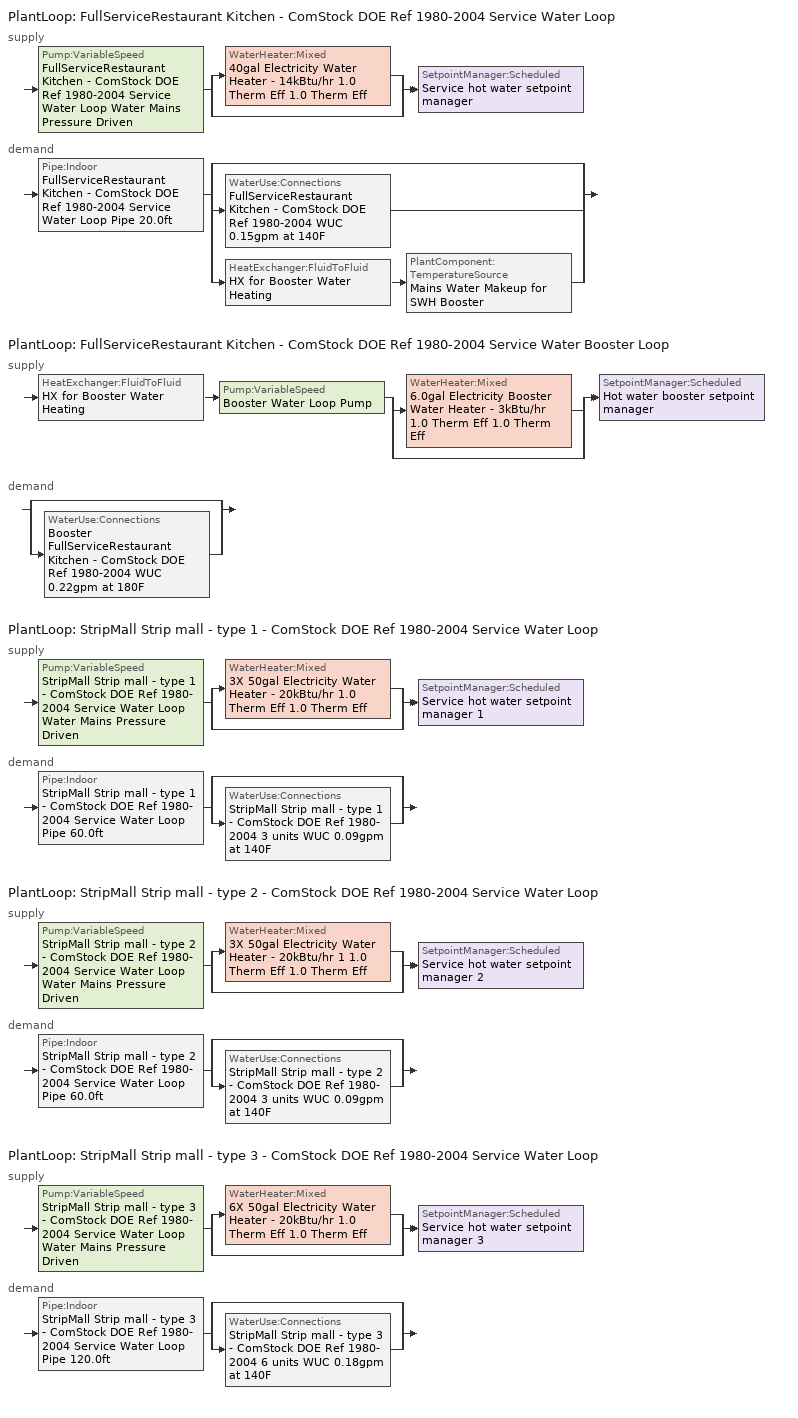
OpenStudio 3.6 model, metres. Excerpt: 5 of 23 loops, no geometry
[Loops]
PlantLoop 'FullServiceRestaurant Kitchen - ComStock DOE Ref 1980-2004 Service Water Loop'
 supply: Pump:VariableSpeed 'FullServiceRestaurant Kitchen - ComStock DOE Ref 1980-2004 Service Water Loop Water Mains Pressure Driven' > split
  | WaterHeater:Mixed '40gal Electricity Water Heater - 14kBtu/hr 1.0 Therm Eff 1.0 Therm Eff'
  | bypass
  join > SetpointManager:Scheduled 'Service hot water setpoint manager'
 demand: Pipe:Indoor 'FullServiceRestaurant Kitchen - ComStock DOE Ref 1980-2004 Service Water Loop Pipe 20.0ft' > split
  | bypass
  | WaterUse:Connections 'FullServiceRestaurant Kitchen - ComStock DOE Ref 1980-2004 WUC 0.15gpm at 140F'
  | HeatExchanger:FluidToFluid 'HX for Booster Water Heating' > PlantComponent:TemperatureSource 'Mains Water Makeup for SWH Booster'
PlantLoop 'FullServiceRestaurant Kitchen - ComStock DOE Ref 1980-2004 Service Water Booster Loop'
 supply: HeatExchanger:FluidToFluid 'HX for Booster Water Heating' > Pump:VariableSpeed 'Booster Water Loop Pump' > split
  | WaterHeater:Mixed '6.0gal Electricity Booster Water Heater - 3kBtu/hr 1.0 Therm Eff 1.0 Therm Eff'
  | bypass
  join > SetpointManager:Scheduled 'Hot water booster setpoint manager'
 demand: split
  | bypass
  | WaterUse:Connections 'Booster FullServiceRestaurant Kitchen - ComStock DOE Ref 1980-2004 WUC 0.22gpm at 180F'
PlantLoop 'StripMall Strip mall - type 1 - ComStock DOE Ref 1980-2004 Service Water Loop'
 supply: Pump:VariableSpeed 'StripMall Strip mall - type 1 - ComStock DOE Ref 1980-2004 Service Water Loop Water Mains Pressure Driven' > split
  | WaterHeater:Mixed '3X 50gal Electricity Water Heater - 20kBtu/hr 1.0 Therm Eff 1.0 Therm Eff'
  | bypass
  join > SetpointManager:Scheduled 'Service hot water setpoint manager 1'
 demand: Pipe:Indoor 'StripMall Strip mall - type 1 - ComStock DOE Ref 1980-2004 Service Water Loop Pipe 60.0ft' > split
  | bypass
  | WaterUse:Connections 'StripMall Strip mall - type 1 - ComStock DOE Ref 1980-2004 3 units WUC 0.09gpm at 140F'
PlantLoop 'StripMall Strip mall - type 2 - ComStock DOE Ref 1980-2004 Service Water Loop'
 supply: Pump:VariableSpeed 'StripMall Strip mall - type 2 - ComStock DOE Ref 1980-2004 Service Water Loop Water Mains Pressure Driven' > split
  | WaterHeater:Mixed '3X 50gal Electricity Water Heater - 20kBtu/hr 1 1.0 Therm Eff 1.0 Therm Eff'
  | bypass
  join > SetpointManager:Scheduled 'Service hot water setpoint manager 2'
 demand: Pipe:Indoor 'StripMall Strip mall - type 2 - ComStock DOE Ref 1980-2004 Service Water Loop Pipe 60.0ft' > split
  | bypass
  | WaterUse:Connections 'StripMall Strip mall - type 2 - ComStock DOE Ref 1980-2004 3 units WUC 0.09gpm at 140F'
PlantLoop 'StripMall Strip mall - type 3 - ComStock DOE Ref 1980-2004 Service Water Loop'
 supply: Pump:VariableSpeed 'StripMall Strip mall - type 3 - ComStock DOE Ref 1980-2004 Service Water Loop Water Mains Pressure Driven' > split
  | WaterHeater:Mixed '6X 50gal Electricity Water Heater - 20kBtu/hr 1.0 Therm Eff 1.0 Therm Eff'
  | bypass
  join > SetpointManager:Scheduled 'Service hot water setpoint manager 3'
 demand: Pipe:Indoor 'StripMall Strip mall - type 3 - ComStock DOE Ref 1980-2004 Service Water Loop Pipe 120.0ft' > split
  | bypass
  | WaterUse:Connections 'StripMall Strip mall - type 3 - ComStock DOE Ref 1980-2004 6 units WUC 0.18gpm at 140F'
[SizingPeriod:DesignDay] Barometric Pressure {Pa}=99181; Rain Indicator=No; Snow Indicator=No; Day of Month=21; Daylight Saving Time Indicator=No; Humidity Condition Type=Wetbulb; Dry-Bulb Temperature Range Modifier Type=DefaultMultipliers
Name | Maximum Dry-Bulb Temperature {C} | Daily Dry-Bulb Temperature Range {deltaC} | Wind Speed {m/s} | Wind Direction {deg} | Sky Clearness | Month | Day Type | Wetbulb or DewPoint at Maximum Dry-Bulb {C} | Solar Model Indicator | ASHRAE Clear Sky Optical Depth for Beam Irradiance | ASHRAE Clear Sky Optical Depth for Diffuse Irradiance
Pryor Fld Rgnl Ann Htg 99% Condns DB 1 | -5.2 | 0 | 2.9 | 350 | 0 | 1 | WinterDesignDay | -5.2 | ASHRAEClearSky
Pryor Fld Rgnl Ann Htg 99.6% Condns DB 1 | -7.3 | 0 | 2.9 | 350 | 0 | 1 | WinterDesignDay | -7.3 | ASHRAEClearSky
Pryor Fld Rgnl Ann Htg Wind 99% Condns WS=>MCDB 1 | 12.2 | 0 | 9.4 | 350 | 0 | 1 | WinterDesignDay | 12.2 | ASHRAEClearSky
Pryor Fld Rgnl April .4% Condns DB=>MCWB 1 | 30.2 | 12.1 | 3 | 280 |  | 4 | SummerDesignDay | 19.7 | ASHRAETau | 0.385 | 2.312
Pryor Fld Rgnl April .4% Condns WB=>MCDB 1 | 28 | 12.1 | 3 | 280 |  | 4 | SummerDesignDay | 21.7 | ASHRAETau | 0.385 | 2.312
Pryor Fld Rgnl August .4% Condns DB=>MCWB 1 | 37.7 | 11.6 | 3 | 280 |  | 8 | SummerDesignDay | 23.2 | ASHRAETau | 0.429 | 2.249
Pryor Fld Rgnl August .4% Condns WB=>MCDB 1 | 32.3 | 11.6 | 3 | 280 |  | 8 | SummerDesignDay | 26.3 | ASHRAETau | 0.429 | 2.249
Pryor Fld Rgnl December .4% Condns DB=>MCWB 1 | 21.3 | 10.7 | 3 | 280 |  | 12 | SummerDesignDay | 17 | ASHRAETau | 0.337 | 2.605
Pryor Fld Rgnl December .4% Condns WB=>MCDB 1 | 19.7 | 10.7 | 3 | 280 |  | 12 | SummerDesignDay | 18 | ASHRAETau | 0.337 | 2.605
Pryor Fld Rgnl February .4% Condns DB=>MCWB 1 | 22.6 | 11 | 3 | 280 |  | 2 | SummerDesignDay | 16 | ASHRAETau | 0.346 | 2.514
Pryor Fld Rgnl February .4% Condns WB=>MCDB 1 | 20.6 | 11 | 3 | 280 |  | 2 | SummerDesignDay | 18.2 | ASHRAETau | 0.346 | 2.514
Pryor Fld Rgnl January .4% Condns DB=>MCWB 1 | 22 | 10.2 | 3 | 280 |  | 1 | SummerDesignDay | 17.3 | ASHRAETau | 0.334 | 2.599
Pryor Fld Rgnl January .4% Condns WB=>MCDB 1 | 20.8 | 10.2 | 3 | 280 |  | 1 | SummerDesignDay | 18.2 | ASHRAETau | 0.334 | 2.599
Pryor Fld Rgnl July .4% Condns DB=>MCWB 1 | 36.3 | 11.1 | 3 | 280 |  | 7 | SummerDesignDay | 23.8 | ASHRAETau | 0.442 | 2.182
Pryor Fld Rgnl July .4% Condns WB=>MCDB 1 | 32.2 | 11.1 | 3 | 280 |  | 7 | SummerDesignDay | 26.9 | ASHRAETau | 0.442 | 2.182
Pryor Fld Rgnl June .4% Condns DB=>MCWB 1 | 34.9 | 11.5 | 3 | 280 |  | 6 | SummerDesignDay | 23.6 | ASHRAETau | 0.413 | 2.23
Pryor Fld Rgnl June .4% Condns WB=>MCDB 1 | 31.3 | 11.5 | 3 | 280 |  | 6 | SummerDesignDay | 25.6 | ASHRAETau | 0.413 | 2.23
Pryor Fld Rgnl March .4% Condns DB=>MCWB 1 | 27.5 | 12 | 3 | 280 |  | 3 | SummerDesignDay | 17.4 | ASHRAETau | 0.373 | 2.412
Pryor Fld Rgnl March .4% Condns WB=>MCDB 1 | 24.1 | 12 | 3 | 280 |  | 3 | SummerDesignDay | 19.6 | ASHRAETau | 0.373 | 2.412
Pryor Fld Rgnl May .4% Condns DB=>MCWB 1 | 32.6 | 11.2 | 3 | 280 |  | 5 | SummerDesignDay | 22.4 | ASHRAETau | 0.399 | 2.249
Pryor Fld Rgnl May .4% Condns WB=>MCDB 1 | 28.9 | 11.2 | 3 | 280 |  | 5 | SummerDesignDay | 23.9 | ASHRAETau | 0.399 | 2.249
Pryor Fld Rgnl November .4% Condns DB=>MCWB 1 | 27.2 | 12.4 | 3 | 280 |  | 11 | SummerDesignDay | 18.9 | ASHRAETau | 0.355 | 2.511
Pryor Fld Rgnl November .4% Condns WB=>MCDB 1 | 23.3 | 12.4 | 3 | 280 |  | 11 | SummerDesignDay | 20.5 | ASHRAETau | 0.355 | 2.511
Pryor Fld Rgnl October .4% Condns DB=>MCWB 1 | 31 | 13.3 | 3 | 280 |  | 10 | SummerDesignDay | 20.5 | ASHRAETau | 0.377 | 2.437
Pryor Fld Rgnl October .4% Condns WB=>MCDB 1 | 27.3 | 13.3 | 3 | 280 |  | 10 | SummerDesignDay | 23.3 | ASHRAETau | 0.377 | 2.437
Pryor Fld Rgnl September .4% Condns DB=>MCWB 1 | 34 | 12.1 | 3 | 280 |  | 9 | SummerDesignDay | 21.8 | ASHRAETau | 0.389 | 2.413
Pryor Fld Rgnl September .4% Condns WB=>MCDB 1 | 29.6 | 12.1 | 3 | 280 |  | 9 | SummerDesignDay | 24.8 | ASHRAETau | 0.389 | 2.413
[Construction]
Uninsulated copper pipe 0.75in type L: Copper pipe 0.75in type L
Uninsulated copper pipe 0.75in type L 1: Copper pipe 0.75in type L 1
Uninsulated copper pipe 0.75in type L 2: Copper pipe 0.75in type L 2
Uninsulated copper pipe 0.75in type L 3: Copper pipe 0.75in type L 3
[Material] Roughness=Smooth; Thickness {m}=0.001143; Conductivity {W/m-K}=386; Density {kg/m3}=8906.27; Specific Heat {J/kg-K}=385.1856; Thermal Absorptance=0.9; Solar Absorptance=0.7; Visible Absorptance=0.7
Copper pipe 0.75in type L; Copper pipe 0.75in type L 1; Copper pipe 0.75in type L 2; Copper pipe 0.75in type L 3
[WaterUse:Connections] Drain Water Heat Exchanger Type=None; Drain Water Heat Exchanger Destination=Plant
Name | Water Use Equipment Name 1
Booster FullServiceRestaurant Kitchen - ComStock DOE Ref 1980-2004 WUC 0.22gpm at 180F | Booster FullServiceRestaurant Kitchen - ComStock DOE Ref 1980-2004 Service Water Use 0.22gpm at 180F
FullServiceRestaurant Kitchen - ComStock DOE Ref 1980-2004 WUC 0.15gpm at 140F | FullServiceRestaurant Kitchen - ComStock DOE Ref 1980-2004 Service Water Use 0.15gpm at 140F
StripMall Strip mall - type 1 - ComStock DOE Ref 1980-2004 3 units WUC 0.09gpm at 140F | StripMall Strip mall - type 1 - ComStock DOE Ref 1980-2004 3 units Service Water Use 0.09gpm at 140F
StripMall Strip mall - type 2 - ComStock DOE Ref 1980-2004 3 units WUC 0.09gpm at 140F | StripMall Strip mall - type 2 - ComStock DOE Ref 1980-2004 3 units Service Water Use 0.09gpm at 140F
StripMall Strip mall - type 3 - ComStock DOE Ref 1980-2004 6 units WUC 0.18gpm at 140F | StripMall Strip mall - type 3 - ComStock DOE Ref 1980-2004 6 units Service Water Use 0.18gpm at 140F
[WaterUse:Equipment:Definition] Sensible Fraction Schedule=Fraction Sensible - 0.2; Latent Fraction Schedule=Fraction Latent - 0.05
Name | Peak Flow Rate {m3/s} | Target Temperature Schedule
Booster FullServiceRestaurant Kitchen - ComStock DOE Ref 1980-2004 Service Water Use Def 0.22gpm | 1.37252e-05 | Mixed Water At Faucet Temp - 180F
FullServiceRestaurant Kitchen - ComStock DOE Ref 1980-2004 Service Water Use Def 0.15gpm | 9.15015e-06 | Mixed Water At Faucet Temp - 140F
StripMall Strip mall - type 1 - ComStock DOE Ref 1980-2004 3 units Service Water Use Def 0.09gpm; StripMall Strip mall - type 2 - ComStock DOE Ref 1980-2004 3 units Service Water Use Def 0.09gpm | 5.67812e-06 | Mixed Water At Faucet Temp - 140F
StripMall Strip mall - type 3 - ComStock DOE Ref 1980-2004 6 units Service Water Use Def 0.18gpm | 1.13562e-05 | Mixed Water At Faucet Temp - 140F
[WaterUse:Equipment]
Name | Water Use Equipment Definition | Flow Rate Fraction Schedule
Booster FullServiceRestaurant Kitchen - ComStock DOE Ref 1980-2004 Service Water Use 0.22gpm at 180F | Booster FullServiceRestaurant Kitchen - ComStock DOE Ref 1980-2004 Service Water Use Def 0.22gpm | RestaurantSitDown BLDG_SWH_SCH
FullServiceRestaurant Kitchen - ComStock DOE Ref 1980-2004 Service Water Use 0.15gpm at 140F | FullServiceRestaurant Kitchen - ComStock DOE Ref 1980-2004 Service Water Use Def 0.15gpm | RestaurantSitDown BLDG_SWH_SCH
StripMall Strip mall - type 1 - ComStock DOE Ref 1980-2004 3 units Service Water Use 0.09gpm at 140F | StripMall Strip mall - type 1 - ComStock DOE Ref 1980-2004 3 units Service Water Use Def 0.09gpm | RetailStripmall Type1_SWH_SCH
StripMall Strip mall - type 2 - ComStock DOE Ref 1980-2004 3 units Service Water Use 0.09gpm at 140F | StripMall Strip mall - type 2 - ComStock DOE Ref 1980-2004 3 units Service Water Use Def 0.09gpm | RetailStripmall Type2_SWH_SCH
StripMall Strip mall - type 3 - ComStock DOE Ref 1980-2004 6 units Service Water Use 0.18gpm at 140F | StripMall Strip mall - type 3 - ComStock DOE Ref 1980-2004 6 units Service Water Use Def 0.18gpm | RetailStripmall Type3_SWH_SCH
[PlantLoop] Glycol Concentration=0; Plant Loop Volume {m3}=Autocalculate; Load Distribution Scheme=Optimal
Name | Maximum Loop Temperature {C} | Minimum Loop Temperature {C}
FullServiceRestaurant Kitchen - ComStock DOE Ref 1980-2004 Service Water Loop; StripMall Strip mall - type 1 - ComStock DOE Ref 1980-2004 Service Water Loop; StripMall Strip mall - type 2 - ComStock DOE Ref 1980-2004 Service Water Loop; StripMall Strip mall - type 3 - ComStock DOE Ref 1980-2004 Service Water Loop | 60 | 10
FullServiceRestaurant Kitchen - ComStock DOE Ref 1980-2004 Service Water Booster Loop
[Sizing:Plant] Loop Type=Heating; Loop Design Temperature Difference {deltaC}=5; Sizing Option=NonCoincident; Zone Timesteps in Averaging Window=1; Coincident Sizing Factor Mode=None
Name | Design Loop Exit Temperature {C}
FullServiceRestaurant Kitchen - ComStock DOE Ref 1980-2004 Service Water Loop; StripMall Strip mall - type 1 - ComStock DOE Ref 1980-2004 Service Water Loop; StripMall Strip mall - type 2 - ComStock DOE Ref 1980-2004 Service Water Loop; StripMall Strip mall - type 3 - ComStock DOE Ref 1980-2004 Service Water Loop | 60
FullServiceRestaurant Kitchen - ComStock DOE Ref 1980-2004 Service Water Booster Loop | 82.2222
[SetpointManager:Scheduled] Control Variable=Temperature
Name | Schedule | Setpoint Node or NodeList
Service hot water setpoint manager | Service Water Loop Temp - 140F | FullServiceRestaurant Kitchen - ComStock DOE Ref 1980-2004 Service Water Loop Supply Outlet Node
Hot water booster setpoint manager | Service Water Booster Temp - 180.00000000000006F | FullServiceRestaurant Kitchen - ComStock DOE Ref 1980-2004 Service Water Booster Loop Supply Outlet Node
Service hot water setpoint manager 1 | Service Water Loop Temp - 140F | StripMall Strip mall - type 1 - ComStock DOE Ref 1980-2004 Service Water Loop Supply Outlet Node
Service hot water setpoint manager 2 | Service Water Loop Temp - 140F | StripMall Strip mall - type 2 - ComStock DOE Ref 1980-2004 Service Water Loop Supply Outlet Node
Service hot water setpoint manager 3 | Service Water Loop Temp - 140F | StripMall Strip mall - type 3 - ComStock DOE Ref 1980-2004 Service Water Loop Supply Outlet Node
[Pump:VariableSpeed] Coefficient 1 of the Part Load Performance Curve=0; Coefficient 2 of the Part Load Performance Curve=3.2485; Coefficient 3 of the Part Load Performance Curve=-4.7443; Coefficient 4 of the Part Load Performance Curve=2.5294; Pump Control Type=Intermittent; Skin Loss Radiative Fraction=0.5; Design Power Sizing Method=PowerPerFlowPerPressure; Design Electric Power per Unit Flow Rate {W/(m3/s)}=348701.1; Design Shaft Power per Unit Flow Rate per Unit Head {W-s/m3-Pa}=1.28205; Design Minimum Flow Rate Fraction=0
Name | Rated Pump Head {Pa} | Motor Efficiency | Rated Power Consumption {W} | Minimum Flow Rate {m3/s}
FullServiceRestaurant Kitchen - ComStock DOE Ref 1980-2004 Service Water Loop Water Mains Pressure Driven; StripMall Strip mall - type 1 - ComStock DOE Ref 1980-2004 Service Water Loop Water Mains Pressure Driven; StripMall Strip mall - type 2 - ComStock DOE Ref 1980-2004 Service Water Loop Water Mains Pressure Driven; StripMall Strip mall - type 3 - ComStock DOE Ref 1980-2004 Service Water Loop Water Mains Pressure Driven | 0.001 | 0.825
Booster Water Loop Pump | 0 | 1 | 0 | 0
[WaterHeater:Mixed] Deadband Temperature Difference {deltaC}=2; Heater Control Type=Cycle; Heater Fuel Type=Electricity; Heater Thermal Efficiency=1; Off Cycle Parasitic Fuel Consumption Rate {W}=0; Off Cycle Parasitic Fuel Type=Electricity; Off Cycle Parasitic Heat Fraction to Tank=0; On Cycle Parasitic Fuel Consumption Rate {W}=0; On Cycle Parasitic Fuel Type=Electricity; On Cycle Parasitic Heat Fraction to Tank=0; Ambient Temperature Indicator=Schedule; Use Side Effectiveness=1; Source Side Effectiveness=1; Use Side Design Flow Rate {m3/s}=autosize; Source Side Design Flow Rate {m3/s}=autosize; Indirect Water Heating Recovery Time {hr}=1.5; Source Side Flow Control Mode=IndirectHeatPrimarySetpoint
Name | Tank Volume {m3} | Setpoint Temperature Schedule | Maximum Temperature Limit {C} | Heater Maximum Capacity {W} | Ambient Temperature Schedule | Off Cycle Loss Coefficient to Ambient Temperature {W/K} | On Cycle Loss Coefficient to Ambient Temperature {W/K}
40gal Electricity Water Heater - 14kBtu/hr 1.0 Therm Eff 1.0 Therm Eff | 0.151416 | Service Water Loop Temp - 140F | 60 | 4016.72 | Water Heater Ambient Temp Schedule - 70.0f | 1.20802 | 1.20802
6.0gal Electricity Booster Water Heater - 3kBtu/hr 1.0 Therm Eff 1.0 Therm Eff | 0.0227125 | Service Water Booster Temp - 180.00000000000006F | 82.2222 | 771.21 | Water Heater Ambient Temp Schedule - 70.0 | 1.05486 | 1.05486
3X 50gal Electricity Water Heater - 20kBtu/hr 1.0 Therm Eff 1.0 Therm Eff; 3X 50gal Electricity Water Heater - 20kBtu/hr 1 1.0 Therm Eff 1.0 Therm Eff | 0.567812 | Service Water Loop Temp - 140F | 60 | 17584.3 | Water Heater Ambient Temp Schedule - 70.0f | 1.42106 | 1.42106
6X 50gal Electricity Water Heater - 20kBtu/hr 1.0 Therm Eff 1.0 Therm Eff | 1.13562 | Service Water Loop Temp - 140F | 60 | 35168.5 | Water Heater Ambient Temp Schedule - 70.0f | 1.42106 | 1.42106
[WaterHeater:Sizing] Design Mode=PeakDraw; Time Storage Can Meet Peak Draw {hr}=0.538503; Time for Tank Recovery {hr}=0; Nominal Tank Volume for Autosizing Plant Connections {m3}=1
40gal Electricity Water Heater - 14kBtu/hr 1.0 Therm Eff 1.0 Therm Eff; 6.0gal Electricity Booster Water Heater - 3kBtu/hr 1.0 Therm Eff 1.0 Therm Eff; 3X 50gal Electricity Water Heater - 20kBtu/hr 1.0 Therm Eff 1.0 Therm Eff; 3X 50gal Electricity Water Heater - 20kBtu/hr 1 1.0 Therm Eff 1.0 Therm Eff; 6X 50gal Electricity Water Heater - 20kBtu/hr 1.0 Therm Eff 1.0 Therm Eff
[Pipe:Indoor] Environment Type=Schedule; Ambient Temperature Schedule=Temporary Pipe Indoor Ambient Temp 87.6F; Pipe Inside Diameter {m}=0.019939
Name | Construction | Ambient Air Velocity Schedule | Pipe Length {m}
FullServiceRestaurant Kitchen - ComStock DOE Ref 1980-2004 Service Water Loop Pipe 20.0ft | Uninsulated copper pipe 0.75in type L | FullServiceRestaurant Kitchen - ComStock DOE Ref 1980-2004 Service Water Loop Piping Air Velocity - 0.67mph | 6.096
StripMall Strip mall - type 1 - ComStock DOE Ref 1980-2004 Service Water Loop Pipe 60.0ft | Uninsulated copper pipe 0.75in type L 1 | StripMall Strip mall - type 1 - ComStock DOE Ref 1980-2004 Service Water Loop Piping Air Velocity - 0.67mph | 18.288
StripMall Strip mall - type 2 - ComStock DOE Ref 1980-2004 Service Water Loop Pipe 60.0ft | Uninsulated copper pipe 0.75in type L 2 | StripMall Strip mall - type 2 - ComStock DOE Ref 1980-2004 Service Water Loop Piping Air Velocity - 0.67mph | 18.288
StripMall Strip mall - type 3 - ComStock DOE Ref 1980-2004 Service Water Loop Pipe 120.0ft | Uninsulated copper pipe 0.75in type L 3 | StripMall Strip mall - type 3 - ComStock DOE Ref 1980-2004 Service Water Loop Piping Air Velocity - 0.67mph | 36.576
[HeatExchanger:FluidToFluid]
HX for Booster Water Heating: Loop Demand Side Design Flow Rate {m3/s}=autosize; Loop Supply Side Design Flow Rate {m3/s}=autosize; Heat Exchange Model Type=Ideal; Heat Exchanger U-Factor Times Area Value {W/K}=autosize; Control Type=UncontrolledOn; Minimum Temperature Difference to Activate Heat Exchanger {deltaC}=0.01; Heat Transfer Metering End Use Type=LoopToLoop; Component Override Cooling Control Temperature Mode=Loop; Sizing Factor=1; Operation Minimum Temperature Limit {C}=0; Operation Maximum Temperature Limit {C}=100
[PlantComponent:TemperatureSource]
Mains Water Makeup for SWH Booster: Design Volume Flow Rate {m3/s}=autosize; Temperature Specification Type=Scheduled; Source Temperature {C}=8; Source Temperature Schedule=Mains Water Temperature
[EnergyManagementSystem:Sensor]
Mains_Water_Temp_Sen: Output Variable or Output Meter Index Key=Environment; Output Variable or Output Meter=Site Mains Water Temperature
[EnergyManagementSystem:Actuator]
Mains_Water_Temp_Act: Actuated Component=Mains Water Temperature; Actuated Component Type=Schedule:Constant; Actuated Component Control Type=Schedule Value
[EnergyManagementSystem:Program]
Mains_Water_Prg: SET Mains_Water_Temp_Act = Mains_Water_Temp_Sen
[EnergyManagementSystem:ProgramCallingManager]
Mains_Water_Prg_Mgr: BeginTimestepBeforePredictor; Mains_Water_Prg
[AvailabilityManager:NightCycle] Applicability Schedule=Always On Discrete; Control Type=CycleOnAny; Thermostat Tolerance {deltaC}=1; Cycling Run Time {s}=1800
Availability Manager Night Cycle 1; Availability Manager Night Cycle 2; Availability Manager Night Cycle 3; Availability Manager Night Cycle 4; Availability Manager Night Cycle 5; Availability Manager Night Cycle 6; Availability Manager Night Cycle 7; Availability Manager Night Cycle 8; Availability Manager Night Cycle 9; Availability Manager Night Cycle 10; Availability Manager Night Cycle 11; Availability Manager Night Cycle 12; Availability Manager Night Cycle 13; Availability Manager Night Cycle 14; Availability Manager Night Cycle 15; Availability Manager Night Cycle 16; Availability Manager Night Cycle 17; Availability Manager Night Cycle 18
[Schedule:Ruleset]
Name | Default Day Schedule | Summer Design Day Schedule | Winter Design Day Schedule
RestaurantSitDown BLDG_SWH_SCH | RestaurantSitDown BLDG_SWH_SCH Default | RestaurantSitDown BLDG_SWH_SCH Summer Design Day | RestaurantSitDown BLDG_SWH_SCH Winter Design Day
Fraction Sensible - 0.2 | Fraction Sensible - 0.2 Default
Fraction Latent - 0.05 | Fraction Latent - 0.05 Default
Mixed Water At Faucet Temp - 180F | Mixed Water At Faucet Temp - 180F Default
Mixed Water At Faucet Temp - 140F | Mixed Water At Faucet Temp - 140F Default
Service Water Loop Temp - 140F | Service Water Loop Temp - 140F Default
Water Heater Ambient Temp Schedule - 70.0f | Water Heater Ambient Temp Schedule - 70.0f Default
FullServiceRestaurant Kitchen - ComStock DOE Ref 1980-2004 Service Water Loop Piping Air Velocity - 0.67mph | FullServiceRestaurant Kitchen - ComStock DOE Ref 1980-2004 Service Water Loop Piping Air Velocity - 0.67mph Default
Service Water Booster Temp - 180.00000000000006F | Service Water Booster Temp - 180.00000000000006F Default
Water Heater Ambient Temp Schedule - 70.0 | Water Heater Ambient Temp Schedule - 70.0 Default
RetailStripmall Type1_SWH_SCH | RetailStripmall Type1_SWH_SCH Default | RetailStripmall Type1_SWH_SCH Summer Design Day | RetailStripmall Type1_SWH_SCH Winter Design Day
StripMall Strip mall - type 1 - ComStock DOE Ref 1980-2004 Service Water Loop Piping Air Velocity - 0.67mph | StripMall Strip mall - type 1 - ComStock DOE Ref 1980-2004 Service Water Loop Piping Air Velocity - 0.67mph Default
RetailStripmall Type2_SWH_SCH | RetailStripmall Type2_SWH_SCH Default | RetailStripmall Type2_SWH_SCH Summer Design Day | RetailStripmall Type2_SWH_SCH Winter Design Day
StripMall Strip mall - type 2 - ComStock DOE Ref 1980-2004 Service Water Loop Piping Air Velocity - 0.67mph | StripMall Strip mall - type 2 - ComStock DOE Ref 1980-2004 Service Water Loop Piping Air Velocity - 0.67mph Default
RetailStripmall Type3_SWH_SCH | RetailStripmall Type3_SWH_SCH Default | RetailStripmall Type3_SWH_SCH Summer Design Day | RetailStripmall Type3_SWH_SCH Winter Design Day
StripMall Strip mall - type 3 - ComStock DOE Ref 1980-2004 Service Water Loop Piping Air Velocity - 0.67mph | StripMall Strip mall - type 3 - ComStock DOE Ref 1980-2004 Service Water Loop Piping Air Velocity - 0.67mph Default
[Schedule:Day]
RestaurantSitDown BLDG_SWH_SCH Default: Yes, 2, 45, 0, 2, 54, 0.00625, 3, 4, 0.0125, 3, 14, 0.01875, 3, 24, 0.025, 3, 34, 0.03125, 3, 44, 0.0375, 3, 54, 0.04375, 4, 4, 0.05, 4, 14, 0.05625, 4, 24, 0.0625, 4, 34, 0.06875, 4, 45, 0.075, 4, 55, 0.08125, 5, 5, 0.0875, 5, 15, 0.09375, 5, 25, 0.1, 5, 35, 0.10625, 5, 45, 0.1125, 5, 55, 0.11875, 6, 5, 0.125, 6, 15, 0.13125, 6, 25, 0.1375, 6, 35, 0.14375, 6, 45, 0.15, 7, 45, 0.15, 7, 55, 0.170833, 8, 5, 0.191667, 8, 15, 0.2125, 8, 24, 0.233333, 8, 34, 0.254167, 8, 44, 0.275, 8, 54, 0.295833, 9, 4, 0.316667, 9, 14, 0.3375, 9, 24, 0.358333, 9, 34, 0.379167, 9, 44, 0.4, 9, 45, 0.4, 9, 54, 0.391667, 10, 4, 0.383333, 10, 14, 0.375, 10, 24, 0.366667, 10, 34, 0.358333, 10, 44, 0.35, 10, 54, 0.341667, 11, 4, 0.333333, 11, 14, 0.325, 11, 24, 0.316667, 11, 34, 0.308333, 11, 44, 0.3, 11, 45, 0.3, 13, 15, 0.3, 13, 24, 0.316667, 13, 34, 0.333333, 13, 44, 0.35, 13, 54, 0.366667, 14, 4, 0.383333, 14, 14, 0.4, 14, 15, 0.4, 15, 15, 0.4, 15, 24, 0.416667, 15, 34, 0.433333, 15, 44, 0.45, 15, 54, 0.466667, 16, 4, 0.483333, 16, 15, 0.5, 16, 25, 0.483333, 16, 35, 0.466667, 16, 45, 0.45, 16, 55, 0.433333, 17, 5, 0.416667, 17, 15, 0.4, 17, 25, 0.366667, 17, 35, 0.333333, 17, 45, 0.3, 17, 55, 0.266667, 18, 5, 0.233333, 18, 15, 0.2, 18, 25, 0.208333, 18, 35, 0.216667, 18, 45, 0.225, 18, 55, 0.233333, 19, 5, 0.241667, 19, 15, 0.25, 19, 25, 0.208333, 19, 35, 0.166667, 19, 45, 0.125, 19, 55, 0.0833333, 20, 5, 0.0416667, 20, 15, 0, 24, 0, 0
RestaurantSitDown BLDG_SWH_SCH Summer Design Day: 1, 0, 0.2, 6, 0, 0, 7, 0, 0.15, 8, 0, 0.6, 9, 0, 0.55, 10, 0, 0.45, 11, 0, 0.4, 12, 0, 0.45, 13, 0, 0.4, 14, 0, 0.35, 17, 0, 0.3, 18, 0, 0.4, 19, 0, 0.55, 20, 0, 0.6, 21, 0, 0.5, 22, 0, 0.55, 23, 0, 0.45, 24, 0, 0.25
RestaurantSitDown BLDG_SWH_SCH SmrDsn|Wkdy Day: Yes, 7, 30, 0, 7, 40, 0.025, 7, 50, 0.05, 8, 0, 0.075, 8, 9, 0.1, 8, 19, 0.125, 8, 29, 0.15, 8, 30, 0.15, 8, 39, 0.225, 8, 49, 0.3, 8, 59, 0.375, 9, 9, 0.45, 9, 19, 0.525, 9, 29, 0.6, 9, 30, 0.6, 9, 39, 0.591667, 9, 49, 0.583333, 9, 59, 0.575, 10, 9, 0.566667, 10, 19, 0.558333, 10, 29, 0.55, 10, 30, 0.55, 10, 39, 0.533333, 10, 49, 0.516667, 10, 59, 0.5, 11, 9, 0.483333, 11, 19, 0.466667, 11, 29, 0.45, 11, 30, 0.45, 11, 39, 0.333333, 11, 49, 0.316667, 11, 59, 0.3, 12, 0, 0.3, 14, 0, 0.3, 14, 9, 0.316667, 14, 19, 0.333333, 14, 29, 0.35, 14, 39, 0.366667, 14, 49, 0.383333, 14, 59, 0.4, 15, 0, 0.4, 15, 9, 0.516667, 15, 19, 0.483333, 15, 29, 0.45, 15, 30, 0.45, 15, 39, 0.416667, 15, 49, 0.383333, 15, 59, 0.35, 16, 9, 0.316667, 16, 19, 0.283333, 16, 30, 0.25, 16, 40, 0.241667, 16, 50, 0.233333, 17, 0, 0.225, 17, 10, 0.216667, 17, 20, 0.208333, 17, 30, 0.2, 17, 40, 0.166667, 17, 50, 0.133333, 18, 0, 0.1, 18, 10, 0.0666667, 18, 20, 0.0333333, 18, 30, 0, 24, 0, 0
RestaurantSitDown BLDG_SWH_SCH Winter Design Day: 1, 0, 0.2, 6, 0, 0, 9, 0, 0.15, 10, 0, 0.5, 11, 0, 0.45, 13, 0, 0.5, 14, 0, 0.45, 16, 0, 0.4, 17, 0, 0.35, 18, 0, 0.4, 20, 0, 0.55, 21, 0, 0.5, 22, 0, 0.55, 23, 0, 0.4, 24, 0, 0.3
RestaurantSitDown BLDG_SWH_SCH WntrDsn|Sat Day: Yes, 3, 15, 0, 3, 24, 0.00833333, 3, 34, 0.0166667, 3, 44, 0.025, 3, 54, 0.0333333, 4, 4, 0.0416667, 4, 15, 0.05, 4, 25, 0.0583333, 4, 35, 0.0666667, 4, 45, 0.075, 4, 55, 0.0833333, 5, 5, 0.0916667, 5, 15, 0.1, 5, 25, 0.108333, 5, 35, 0.116667, 5, 45, 0.125, 5, 55, 0.133333, 6, 5, 0.141667, 6, 15, 0.15, 7, 15, 0.15, 7, 25, 0.208333, 7, 35, 0.266667, 7, 45, 0.325, 7, 55, 0.383333, 8, 5, 0.441667, 8, 15, 0.5, 9, 15, 0.5, 9, 24, 0.491667, 9, 34, 0.483333, 9, 44, 0.475, 9, 54, 0.466667, 10, 4, 0.458333, 10, 14, 0.45, 10, 15, 0.45, 10, 24, 0.441667, 10, 34, 0.433333, 10, 44, 0.425, 10, 54, 0.416667, 11, 4, 0.408333, 11, 14, 0.4, 11, 15, 0.4, 12, 15, 0.4, 12, 24, 0.391667, 12, 34, 0.383333, 12, 44, 0.375, 12, 54, 0.366667, 13, 4, 0.358333, 13, 14, 0.35, 13, 15, 0.35, 13, 24, 0.358333, 13, 34, 0.366667, 13, 44, 0.375, 13, 54, 0.383333, 14, 4, 0.391667, 14, 14, 0.4, 14, 15, 0.4, 14, 24, 0.416667, 14, 34, 0.433333, 14, 44, 0.45, 14, 54, 0.466667, 15, 4, 0.483333, 15, 14, 0.5, 15, 15, 0.5, 15, 24, 0.508333, 15, 34, 0.516667, 15, 44, 0.525, 15, 54, 0.533333, 16, 4, 0.541667, 16, 15, 0.55, 16, 25, 0.525, 16, 35, 0.5, 16, 45, 0.475, 16, 55, 0.45, 17, 5, 0.425, 17, 15, 0.4, 17, 25, 0.383333, 17, 35, 0.366667, 17, 45, 0.35, 17, 55, 0.333333, 18, 5, 0.316667, 18, 15, 0.3, 18, 25, 0.283333, 18, 35, 0.266667, 18, 45, 0.25, 18, 55, 0.233333, 19, 5, 0.216667, 19, 15, 0.2, 19, 25, 0.166667, 19, 35, 0.133333, 19, 45, 0.1, 19, 55, 0.0666667, 20, 5, 0.0333333, 20, 15, 0, 24, 0, 0
Fraction Sensible - 0.2 Default: 24, 0, 0.2
Fraction Latent - 0.05 Default: 24, 0, 0.05
Mixed Water At Faucet Temp - 180F Default; Service Water Booster Temp - 180.00000000000006F Default: 24, 0, 82.2222
Mixed Water At Faucet Temp - 140F Default; Service Water Loop Temp - 140F Default: 24, 0, 60
Water Heater Ambient Temp Schedule - 70.0f Default; Water Heater Ambient Temp Schedule - 70.0 Default: 24, 0, 21.1111
FullServiceRestaurant Kitchen - ComStock DOE Ref 1980-2004 Service Water Loop Piping Air Velocity - 0.67mph Default; StripMall Strip mall - type 1 - ComStock DOE Ref 1980-2004 Service Water Loop Piping Air Velocity - 0.67mph Default; StripMall Strip mall - type 2 - ComStock DOE Ref 1980-2004 Service Water Loop Piping Air Velocity - 0.67mph Default; StripMall Strip mall - type 3 - ComStock DOE Ref 1980-2004 Service Water Loop Piping Air Velocity - 0.67mph Default: 24, 0, 0.3
RetailStripmall Type1_SWH_SCH Default: Yes, 6, 15, 0, 6, 25, 0.0166667, 6, 35, 0.0333333, 6, 45, 0.05, 6, 55, 0.0666667, 7, 5, 0.0833333, 7, 15, 0.1, 7, 25, 0.135, 7, 35, 0.17, 7, 45, 0.205, 7, 55, 0.24, 8, 5, 0.275, 8, 15, 0.31, 8, 24, 0.318333, 8, 34, 0.326667, 8, 44, 0.335, 8, 54, 0.343333, 9, 4, 0.351667, 9, 14, 0.36, 9, 15, 0.36, 10, 15, 0.36, 10, 24, 0.356667, 10, 34, 0.353333, 10, 44, 0.35, 10, 54, 0.346667, 11, 4, 0.343333, 11, 14, 0.34, 11, 15, 0.34, 11, 24, 0.341667, 11, 34, 0.343333, 11, 44, 0.345, 11, 54, 0.346667, 12, 4, 0.348333, 12, 14, 0.35, 12, 15, 0.35, 12, 24, 0.353333, 12, 34, 0.356667, 12, 44, 0.36, 12, 54, 0.363333, 13, 4, 0.366667, 13, 14, 0.37, 13, 15, 0.37, 13, 24, 0.365, 13, 34, 0.36, 13, 44, 0.355, 13, 54, 0.35, 14, 4, 0.345, 14, 14, 0.34, 14, 15, 0.34, 14, 24, 0.318333, 14, 34, 0.296667, 14, 44, 0.275, 14, 54, 0.253333, 15, 4, 0.231667, 15, 14, 0.21, 15, 15, 0.21, 15, 24, 0.201667, 15, 34, 0.193333, 15, 44, 0.185, 15, 54, 0.176667, 16, 4, 0.168333, 16, 15, 0.16, 17, 15, 0.16, 17, 25, 0.15, 17, 35, 0.14, 17, 45, 0.13, 17, 55, 0.12, 18, 5, 0.11, 18, 15, 0.1, 18, 25, 0.0833333, 18, 35, 0.0666667, 18, 45, 0.05, 18, 55, 0.0333333, 19, 5, 0.0166667, 19, 15, 0, 24, 0, 0
RetailStripmall Type1_SWH_SCH Summer Design Day: 7, 0, 0, 9, 0, 0.04, 10, 0, 0.15, 11, 0, 0.23, 12, 0, 0.32, 13, 0, 0.41, 14, 0, 0.62, 15, 0, 0.6, 16, 0, 0.55, 17, 0, 0.45, 18, 0, 0.5, 19, 0, 0.46, 20, 0, 0.47, 21, 0, 0.34, 22, 0, 0.33, 23, 0, 0.23, 24, 0, 0.13
RetailStripmall Type1_SWH_SCH SmrDsn|Mon|Tue|Wed|Thu Day: Yes, 8, 0, 0, 8, 9, 0.0341667, 8, 19, 0.0683333, 8, 29, 0.1025, 8, 39, 0.136667, 8, 49, 0.170833, 8, 59, 0.205, 9, 9, 0.239167, 9, 19, 0.273333, 9, 29, 0.3075, 9, 39, 0.341667, 9, 49, 0.375833, 9, 59, 0.41, 10, 0, 0.41, 10, 9, 0.286667, 10, 19, 0.163333, 10, 29, 0.04, 10, 30, 0.04, 10, 39, 0.0583333, 10, 49, 0.0766667, 10, 59, 0.095, 11, 9, 0.113333, 11, 19, 0.131667, 11, 29, 0.15, 11, 30, 0.15, 11, 39, 0.613333, 11, 49, 0.606667, 11, 59, 0.6, 12, 0, 0.6, 12, 9, 0.591667, 12, 19, 0.583333, 12, 29, 0.575, 12, 39, 0.566667, 12, 49, 0.558333, 12, 59, 0.55, 13, 0, 0.55, 13, 9, 0.533333, 13, 19, 0.516667, 13, 29, 0.5, 13, 39, 0.483333, 13, 49, 0.466667, 13, 59, 0.45, 14, 0, 0.45, 14, 9, 0.458333, 14, 19, 0.466667, 14, 29, 0.475, 14, 39, 0.483333, 14, 49, 0.491667, 14, 59, 0.5, 15, 0, 0.5, 15, 9, 0.296667, 15, 19, 0.263333, 15, 29, 0.23, 15, 30, 0.23, 15, 39, 0.213333, 15, 49, 0.196667, 15, 59, 0.18, 16, 9, 0.163333, 16, 19, 0.146667, 16, 30, 0.13, 16, 40, 0.108333, 16, 50, 0.0866667, 17, 0, 0.065, 17, 10, 0.0433333, 17, 20, 0.0216667, 17, 30, 0, 24, 0, 0
RetailStripmall Type1_SWH_SCH Winter Design Day: 1, 0, 0.13, 9, 0, 0, 10, 0, 0.2, 11, 0, 0.23, 12, 0, 0.32, 13, 0, 0.41, 14, 0, 0.65, 15, 0, 0.6, 16, 0, 0.55, 17, 0, 0.45, 18, 0, 0.5, 19, 0, 0.46, 20, 0, 0.47, 21, 0, 0.34, 22, 0, 0.33, 23, 0, 0.23, 24, 0, 0.13
RetailStripmall Type1_SWH_SCH WntrDsn|Sat|Fri Day; autogen Schedule Rule 23 2_day_sch: Yes, 0, 30, 0.13, 0, 40, 0.108333, 0, 49, 0.0866667, 0, 59, 0.065, 1, 9, 0.0433333, 1, 19, 0.0216667, 1, 30, 0, 8, 30, 0, 8, 39, 0.0333333, 8, 49, 0.0666667, 8, 59, 0.1, 9, 9, 0.133333, 9, 19, 0.166667, 9, 29, 0.2, 9, 30, 0.2, 9, 39, 0.205, 9, 49, 0.21, 9, 59, 0.215, 10, 9, 0.22, 10, 19, 0.225, 10, 29, 0.23, 10, 30, 0.23, 10, 39, 0.245, 10, 49, 0.26, 10, 59, 0.275, 11, 9, 0.29, 11, 19, 0.305, 11, 29, 0.32, 11, 30, 0.32, 11, 39, 0.335, 11, 49, 0.35, 11, 59, 0.365, 12, 9, 0.38, 12, 19, 0.395, 12, 29, 0.41, 12, 30, 0.41, 12, 39, 0.45, 12, 49, 0.49, 12, 59, 0.53, 13, 9, 0.57, 13, 19, 0.61, 13, 29, 0.65, 13, 30, 0.65, 13, 39, 0.641667, 13, 49, 0.633333, 13, 59, 0.625, 14, 9, 0.616667, 14, 19, 0.608333, 14, 29, 0.6, 14, 30, 0.6, 14, 39, 0.591667, 14, 49, 0.583333, 14, 59, 0.575, 15, 9, 0.566667, 15, 19, 0.558333, 15, 29, 0.55, 15, 30, 0.55, 15, 39, 0.533333, 15, 49, 0.516667, 15, 59, 0.5, 16, 9, 0.483333, 16, 19, 0.466667, 16, 30, 0.45, 16, 40, 0.458333, 16, 50, 0.466667, 17, 0, 0.475, 17, 10, 0.483333, 17, 20, 0.491667, 17, 30, 0.5, 17, 40, 0.493333, 17, 50, 0.486667, 18, 0, 0.48, 18, 10, 0.473333, 18, 20, 0.466667, 18, 30, 0.46, 18, 40, 0.461667, 18, 50, 0.463333, 19, 0, 0.465, 19, 10, 0.466667, 19, 20, 0.468333, 19, 30, 0.47, 19, 40, 0.448333, 19, 50, 0.426667, 20, 0, 0.405, 20, 10, 0.383333, 20, 20, 0.361667, 20, 30, 0.34, 20, 40, 0.338333, 20, 50, 0.336667, 21, 0, 0.335, 21, 10, 0.333333, 21, 20, 0.331667, 21, 30, 0.33, 21, 40, 0.313333, 21, 50, 0.296667, 22, 0, 0.28, 22, 10, 0.263333, 22, 20, 0.246667, 22, 30, 0.23, 22, 40, 0.213333, 22, 50, 0.196667, 23, 0, 0.18, 23, 10, 0.163333, 23, 20, 0.146667, 23, 30, 0.13, 24, 0, 0.13
RetailStripmall Type2_SWH_SCH Default: Yes, 7, 15, 0, 7, 25, 0.0483333, 7, 35, 0.0966667, 7, 45, 0.145, 7, 55, 0.193333, 8, 5, 0.241667, 8, 15, 0.29, 8, 24, 0.296667, 8, 34, 0.303333, 8, 44, 0.31, 8, 54, 0.316667, 9, 4, 0.323333, 9, 14, 0.33, 9, 15, 0.33, 9, 24, 0.341667, 9, 34, 0.353333, 9, 44, 0.365, 9, 54, 0.376667, 10, 4, 0.388333, 10, 14, 0.4, 10, 15, 0.4, 10, 24, 0.393333, 10, 34, 0.386667, 10, 44, 0.38, 10, 54, 0.373333, 11, 4, 0.366667, 11, 14, 0.36, 11, 15, 0.36, 11, 24, 0.361667, 11, 34, 0.363333, 11, 44, 0.365, 11, 54, 0.366667, 12, 4, 0.368333, 12, 14, 0.37, 12, 15, 0.37, 12, 24, 0.366667, 12, 34, 0.363333, 12, 44, 0.36, 12, 54, 0.356667, 13, 4, 0.353333, 13, 14, 0.35, 13, 15, 0.35, 13, 24, 0.353333, 13, 34, 0.356667, 13, 44, 0.36, 13, 54, 0.363333, 14, 4, 0.366667, 14, 14, 0.37, 14, 15, 0.37, 14, 24, 0.308333, 14, 34, 0.246667, 14, 44, 0.185, 14, 54, 0.123333, 15, 4, 0.0616667, 15, 14, 1.3145e-15, 15, 15, 0, 24, 0, 0
RetailStripmall Type2_SWH_SCH Summer Design Day: 8, 0, 0, 9, 0, 0.15, 10, 0, 0.23, 11, 0, 0.32, 12, 0, 0.41, 13, 0, 0.57, 14, 0, 0.62, 15, 0, 0.61, 16, 0, 0.5, 17, 0, 0.45, 18, 0, 0.46, 19, 0, 0.47, 20, 0, 0.42, 21, 0, 0.34, 24, 0, 0
RetailStripmall Type2_SWH_SCH SmrDsn|Wkdy Day; RetailStripmall Type3_SWH_SCH SmrDsn|Wkdy Day: Yes, 0, 10, 0.414907, 0, 20, 0.414815, 0, 30, 0.414722, 0, 40, 0.41463, 0, 50, 0.414537, 1, 0, 0.414444, 1, 10, 0.414352, 1, 20, 0.414259, 1, 30, 0.414167, 1, 40, 0.414074, 1, 50, 0.413981, 2, 0, 0.413889, 2, 10, 0.413796, 2, 20, 0.413704, 2, 30, 0.413611, 2, 40, 0.413519, 2, 50, 0.413426, 3, 0, 0.413333, 3, 10, 0.413241, 3, 20, 0.413148, 3, 30, 0.413056, 3, 40, 0.412963, 3, 50, 0.41287, 4, 0, 0.412778, 4, 10, 0.412685, 4, 20, 0.412593, 4, 30, 0.4125, 4, 40, 0.412407, 4, 50, 0.412315, 5, 0, 0.412222, 5, 10, 0.41213, 5, 20, 0.412037, 5, 30, 0.411944, 5, 40, 0.411852, 5, 50, 0.411759, 6, 0, 0.411667, 6, 10, 0.411574, 6, 20, 0.411481, 6, 30, 0.411389, 6, 40, 0.411296, 6, 50, 0.411204, 7, 0, 0.411111, 7, 10, 0.411019, 7, 20, 0.410926, 7, 30, 0.410833, 7, 40, 0.410741, 7, 50, 0.410648, 8, 0, 0.410556, 8, 10, 0.410463, 8, 20, 0.41037, 8, 30, 0.410278, 8, 40, 0.410185, 8, 50, 0.410093, 9, 0, 0.41, 9, 9, 0.436667, 9, 19, 0.463333, 9, 29, 0.49, 9, 39, 0.516667, 9, 49, 0.543333, 9, 59, 0.57, 10, 0, 0.57, 10, 9, 0.578333, 10, 19, 0.586667, 10, 29, 0.595, 10, 39, 0.603333, 10, 49, 0.611667, 10, 59, 0.62, 11, 0, 0.62, 11, 9, 0.618333, 11, 19, 0.616667, 11, 29, 0.615, 11, 39, 0.613333, 11, 49, 0.611667, 11, 59, 0.61, 12, 0, 0.61, 12, 9, 0.591667, 12, 19, 0.573333, 12, 29, 0.555, 12, 39, 0.536667, 12, 49, 0.518333, 12, 59, 0.5, 13, 0, 0.5, 13, 9, 0.491667, 13, 19, 0.483333, 13, 29, 0.475, 13, 39, 0.466667, 13, 49, 0.458333, 13, 59, 0.45, 14, 0, 0.45, 14, 9, 0.451667, 14, 19, 0.453333, 14, 29, 0.455, 14, 39, 0.456667, 14, 49, 0.458333, 14, 59, 0.46, 15, 0, 0.46, 15, 9, 0.419907, 15, 19, 0.419815, 15, 29, 0.419722, 15, 39, 0.41963, 15, 49, 0.419537, 15, 59, 0.419444, 16, 9, 0.419352, 16, 19, 0.419259, 16, 30, 0.419167, 16, 40, 0.419074, 16, 50, 0.418981, 17, 0, 0.418889, 17, 10, 0.418796, 17, 20, 0.418704, 17, 30, 0.418611, 17, 40, 0.418519, 17, 50, 0.418426, 18, 0, 0.418333, 18, 10, 0.418241, 18, 20, 0.418148, 18, 30, 0.418056, 18, 40, 0.417963, 18, 50, 0.41787, 19, 0, 0.417778, 19, 10, 0.417685, 19, 20, 0.417593, 19, 30, 0.4175, 19, 40, 0.417407, 19, 50, 0.417315, 20, 0, 0.417222, 20, 10, 0.41713, 20, 20, 0.417037, 20, 30, 0.416944, 20, 40, 0.416852, 20, 50, 0.416759, 21, 0, 0.416667, 21, 10, 0.416574, 21, 20, 0.416481, 21, 30, 0.416389, 21, 40, 0.416296, 21, 50, 0.416204, 22, 0, 0.416111, 22, 10, 0.416019, 22, 20, 0.415926, 22, 30, 0.415833, 22, 40, 0.415741, 22, 50, 0.415648, 23, 0, 0.415556, 23, 10, 0.415463, 23, 20, 0.41537, 23, 30, 0.415278, 23, 40, 0.415185, 23, 50, 0.415093, 24, 0, 0.415
RetailStripmall Type2_SWH_SCH Winter Design Day: 8, 0, 0, 9, 0, 0.2, 10, 0, 0.24, 11, 0, 0.27, 12, 0, 0.42, 13, 0, 0.54, 14, 0, 0.62, 15, 0, 0.6, 16, 0, 0.5, 17, 0, 0.48, 18, 0, 0.47, 19, 0, 0.34, 24, 0, 0
RetailStripmall Type2_SWH_SCH WntrDsn|Sat Day: Yes, 6, 15, 0, 6, 25, 0.0333333, 6, 35, 0.0666667, 6, 45, 0.1, 6, 55, 0.133333, 7, 5, 0.166667, 7, 15, 0.2, 7, 25, 0.236667, 7, 35, 0.273333, 7, 45, 0.31, 7, 55, 0.346667, 8, 5, 0.383333, 8, 15, 0.42, 8, 24, 0.44, 8, 34, 0.46, 8, 44, 0.48, 8, 54, 0.5, 9, 4, 0.52, 9, 14, 0.54, 9, 15, 0.54, 9, 24, 0.553333, 9, 34, 0.566667, 9, 44, 0.58, 9, 54, 0.593333, 10, 4, 0.606667, 10, 14, 0.62, 10, 15, 0.62, 10, 24, 0.616667, 10, 34, 0.613333, 10, 44, 0.61, 10, 54, 0.606667, 11, 4, 0.603333, 11, 14, 0.6, 11, 15, 0.6, 11, 24, 0.583333, 11, 34, 0.566667, 11, 44, 0.55, 11, 54, 0.533333, 12, 4, 0.516667, 12, 14, 0.5, 12, 15, 0.5, 12, 24, 0.496667, 12, 34, 0.493333, 12, 44, 0.49, 12, 54, 0.486667, 13, 4, 0.483333, 13, 14, 0.48, 13, 15, 0.48, 13, 24, 0.478333, 13, 34, 0.476667, 13, 44, 0.475, 13, 54, 0.473333, 14, 4, 0.471667, 14, 14, 0.47, 14, 15, 0.47, 14, 24, 0.448333, 14, 34, 0.426667, 14, 44, 0.405, 14, 54, 0.383333, 15, 4, 0.361667, 15, 14, 0.34, 15, 15, 0.34, 15, 24, 0.283333, 15, 34, 0.226667, 15, 44, 0.17, 15, 54, 0.113333, 16, 4, 0.0566667, 16, 15, 0, 24, 0, 0
RetailStripmall Type3_SWH_SCH Default: Yes, 0, 5, 0.150686, 0, 15, 0.153529, 0, 25, 0.156373, 0, 35, 0.159216, 0, 45, 0.162059, 0, 55, 0.164902, 1, 5, 0.167745, 1, 15, 0.170588, 1, 25, 0.173431, 1, 35, 0.176275, 1, 45, 0.179118, 1, 55, 0.181961, 2, 5, 0.184804, 2, 15, 0.187647, 2, 25, 0.19049, 2, 35, 0.193333, 2, 45, 0.196176, 2, 55, 0.19902, 3, 5, 0.201863, 3, 15, 0.204706, 3, 25, 0.207549, 3, 35, 0.210392, 3, 45, 0.213235, 3, 55, 0.216078, 4, 5, 0.218922, 4, 15, 0.221765, 4, 25, 0.224608, 4, 35, 0.227451, 4, 45, 0.230294, 4, 55, 0.233137, 5, 5, 0.23598, 5, 15, 0.238824, 5, 25, 0.241667, 5, 35, 0.24451, 5, 45, 0.247353, 5, 55, 0.250196, 6, 5, 0.253039, 6, 15, 0.255882, 6, 25, 0.258725, 6, 35, 0.261569, 6, 45, 0.264412, 6, 55, 0.267255, 7, 5, 0.270098, 7, 15, 0.272941, 7, 25, 0.275784, 7, 35, 0.278627, 7, 45, 0.281471, 7, 55, 0.284314, 8, 5, 0.287157, 8, 15, 0.29, 8, 24, 0.293333, 8, 34, 0.296667, 8, 44, 0.3, 8, 54, 0.303333, 9, 4, 0.306667, 9, 14, 0.31, 9, 15, 0.31, 9, 24, 0.318333, 9, 34, 0.326667, 9, 44, 0.335, 9, 54, 0.343333, 10, 4, 0.351667, 10, 14, 0.36, 10, 15, 0.36, 11, 15, 0.36, 11, 24, 0.356667, 11, 34, 0.353333, 11, 44, 0.35, 11, 54, 0.346667, 12, 4, 0.343333, 12, 14, 0.34, 12, 15, 0.34, 12, 24, 0.341667, 12, 34, 0.343333, 12, 44, 0.345, 12, 54, 0.346667, 13, 4, 0.348333, 13, 14, 0.35, 13, 15, 0.35, 13, 24, 0.353333, 13, 34, 0.356667, 13, 44, 0.36, 13, 54, 0.363333, 14, 4, 0.366667, 14, 14, 0.37, 14, 15, 0.37, 14, 24, 0.308333, 14, 34, 0.246667, 14, 44, 0.185, 14, 54, 0.123333, 15, 4, 0.0616667, 15, 14, 1.3145e-15, 15, 15, 0, 15, 24, 0.00284314, 15, 34, 0.00568627, 15, 44, 0.00852941, 15, 54, 0.0113725, 16, 4, 0.0142157, 16, 15, 0.0170588, 16, 25, 0.019902, 16, 35, 0.0227451, 16, 45, 0.0255882, 16, 55, 0.0284314, 17, 5, 0.0312745, 17, 15, 0.0341176, 17, 25, 0.0369608, 17, 35, 0.0398039, 17, 45, 0.0426471, 17, 55, 0.0454902, 18, 5, 0.0483333, 18, 15, 0.0511765, 18, 25, 0.0540196, 18, 35, 0.0568627, 18, 45, 0.0597059, 18, 55, 0.062549, 19, 5, 0.0653922, 19, 15, 0.0682353, 19, 25, 0.0710784, 19, 35, 0.0739216, 19, 45, 0.0767647, 19, 55, 0.0796078, 20, 5, 0.082451, 20, 15, 0.0852941, 20, 25, 0.0881373, 20, 35, 0.0909804, 20, 45, 0.0938235, 20, 55, 0.0966667, 21, 5, 0.0995098, 21, 15, 0.102353, 21, 25, 0.105196, 21, 35, 0.108039, 21, 45, 0.110882, 21, 55, 0.113725, 22, 5, 0.116569, 22, 15, 0.119412, 22, 25, 0.122255, 22, 35, 0.125098, 22, 45, 0.127941, 22, 55, 0.130784, 23, 5, 0.133627, 23, 15, 0.136471, 23, 25, 0.139314, 23, 35, 0.142157, 23, 45, 0.145, 23, 55, 0.147843, 24, 0, 0.150686
RetailStripmall Type3_SWH_SCH Summer Design Day: 9, 0, 0, 10, 0, 0.15, 11, 0, 0.25, 12, 0, 0.41, 13, 0, 0.57, 14, 0, 0.62, 15, 0, 0.61, 16, 0, 0.5, 17, 0, 0.45, 18, 0, 0.46, 19, 0, 0.47, 20, 0, 0.42, 21, 0, 0.34, 24, 0, 0
RetailStripmall Type3_SWH_SCH Winter Design Day: 9, 0, 0, 10, 0, 0.2, 11, 0, 0.27, 12, 0, 0.42, 13, 0, 0.54, 14, 0, 0.59, 15, 0, 0.6, 16, 0, 0.49, 17, 0, 0.48, 18, 0, 0.47, 19, 0, 0.46, 24, 0, 0
RetailStripmall Type3_SWH_SCH WntrDsn|Sat Day: Yes, 7, 15, 0, 7, 25, 0.07, 7, 35, 0.14, 7, 45, 0.21, 7, 55, 0.28, 8, 5, 0.35, 8, 15, 0.42, 8, 24, 0.44, 8, 34, 0.46, 8, 44, 0.48, 8, 54, 0.5, 9, 4, 0.52, 9, 14, 0.54, 9, 15, 0.54, 9, 24, 0.548333, 9, 34, 0.556667, 9, 44, 0.565, 9, 54, 0.573333, 10, 4, 0.581667, 10, 14, 0.59, 10, 15, 0.59, 10, 24, 0.591667, 10, 34, 0.593333, 10, 44, 0.595, 10, 54, 0.596667, 11, 4, 0.598333, 11, 14, 0.6, 11, 15, 0.6, 11, 24, 0.581667, 11, 34, 0.563333, 11, 44, 0.545, 11, 54, 0.526667, 12, 4, 0.508333, 12, 14, 0.49, 12, 15, 0.49, 12, 24, 0.488333, 12, 34, 0.486667, 12, 44, 0.485, 12, 54, 0.483333, 13, 4, 0.481667, 13, 14, 0.48, 13, 15, 0.48, 13, 24, 0.478333, 13, 34, 0.476667, 13, 44, 0.475, 13, 54, 0.473333, 14, 4, 0.471667, 14, 14, 0.47, 14, 15, 0.47, 14, 24, 0.468333, 14, 34, 0.466667, 14, 44, 0.465, 14, 54, 0.463333, 15, 4, 0.461667, 15, 14, 0.46, 15, 15, 0.46, 15, 24, 0.383333, 15, 34, 0.306667, 15, 44, 0.23, 15, 54, 0.153333, 16, 4, 0.0766667, 16, 15, 0, 24, 0, 0
[Schedule:Rule]
Schedule Rule 20: Schedule Ruleset=RestaurantSitDown BLDG_SWH_SCH; Rule Order=1; Day Schedule=RestaurantSitDown BLDG_SWH_SCH SmrDsn|Wkdy Day; Apply Monday=Yes; Apply Tuesday=Yes; Apply Wednesday=Yes; Apply Thursday=Yes; Apply Friday=Yes; Date Specification Type=DateRange; Start Month=1; Start Day=1; End Month=12; End Day=31
Schedule Rule 21: Schedule Ruleset=RestaurantSitDown BLDG_SWH_SCH; Rule Order=0; Day Schedule=RestaurantSitDown BLDG_SWH_SCH WntrDsn|Sat Day; Date Specification Type=DateRange; Start Month=1; Start Day=1; End Month=12; End Day=31; Apply Saturday=Yes
Schedule Rule 22: Schedule Ruleset=RetailStripmall Type1_SWH_SCH; Rule Order=1; Day Schedule=RetailStripmall Type1_SWH_SCH SmrDsn|Mon|Tue|Wed|Thu Day; Apply Monday=Yes; Apply Tuesday=Yes; Apply Wednesday=Yes; Apply Thursday=Yes; Date Specification Type=DateRange; Start Month=1; Start Day=1; End Month=12; End Day=31
Schedule Rule 23: Schedule Ruleset=RetailStripmall Type1_SWH_SCH; Rule Order=0; Day Schedule=RetailStripmall Type1_SWH_SCH WntrDsn|Sat|Fri Day; Apply Friday=Yes; Date Specification Type=DateRange; Start Month=1; Start Day=1; End Month=12; End Day=31; Apply Saturday=Yes
Schedule Rule 24: Schedule Ruleset=RetailStripmall Type2_SWH_SCH; Rule Order=1; Day Schedule=RetailStripmall Type2_SWH_SCH SmrDsn|Wkdy Day; Apply Monday=Yes; Apply Tuesday=Yes; Apply Wednesday=Yes; Apply Thursday=Yes; Apply Friday=Yes; Date Specification Type=DateRange; Start Month=1; Start Day=1; End Month=12; End Day=31
Schedule Rule 25: Schedule Ruleset=RetailStripmall Type2_SWH_SCH; Rule Order=0; Day Schedule=RetailStripmall Type2_SWH_SCH WntrDsn|Sat Day; Date Specification Type=DateRange; Start Month=1; Start Day=1; End Month=12; End Day=31; Apply Saturday=Yes
Schedule Rule 26: Schedule Ruleset=RetailStripmall Type3_SWH_SCH; Rule Order=1; Day Schedule=RetailStripmall Type3_SWH_SCH SmrDsn|Wkdy Day; Apply Monday=Yes; Apply Tuesday=Yes; Apply Wednesday=Yes; Apply Thursday=Yes; Apply Friday=Yes; Date Specification Type=DateRange; Start Month=1; Start Day=1; End Month=12; End Day=31
Schedule Rule 27: Schedule Ruleset=RetailStripmall Type3_SWH_SCH; Rule Order=0; Day Schedule=RetailStripmall Type3_SWH_SCH WntrDsn|Sat Day; Date Specification Type=DateRange; Start Month=1; Start Day=1; End Month=12; End Day=31; Apply Saturday=Yes
autogen Schedule Rule 23 2: Schedule Ruleset=RetailStripmall Type1_SWH_SCH; Rule Order=2; Day Schedule=autogen Schedule Rule 23 2_day_sch; Apply Monday=Yes; Apply Tuesday=Yes; Apply Wednesday=Yes; Apply Thursday=Yes; Apply Friday=Yes; Date Specification Type=SpecificDates; Apply Saturday=Yes; Apply Sunday=Yes; Specific Month 1=1; Specific Day 1=2; Specific Month 2=1; Specific Day 2=9; Specific Month 3=1; Specific Day 3=16; Specific Month 4=1; Specific Day 4=23; Specific Month 5=1; Specific Day 5=30; Specific Month 6=2; Specific Day 6=6; Specific Month 7=2; Specific Day 7=13; Specific Month 8=2; Specific Day 8=20; Specific Month 9=2; Specific Day 9=27; Specific Month 10=3; Specific Day 10=6; Specific Month 11=3; Specific Day 11=13; Specific Month 12=3; Specific Day 12=20; Specific Month 13=3; Specific Day 13=27; Specific Month 14=4; Specific Day 14=3; Specific Month 15=4; Specific Day 15=10; Specific Month 16=4; Specific Day 16=17; Specific Month 17=4; Specific Day 17=24; Specific Month 18=5; Specific Day 18=1; Specific Month 19=5; Specific Day 19=8; Specific Month 20=5; Specific Day 20=15; Specific Month 21=5; Specific Day 21=22; Specific Month 22=5; Specific Day 22=29; Specific Month 23=6; Specific Day 23=5; Specific Month 24=6; Specific Day 24=12; Specific Month 25=6; Specific Day 25=19; Specific Month 26=6; Specific Day 26=26; Specific Month 27=7; Specific Day 27=3; Specific Month 28=7; Specific Day 28=10; Specific Month 29=7; Specific Day 29=17; Specific Month 30=7; Specific Day 30=24; Specific Month 31=7; Specific Day 31=31; Specific Month 32=8; Specific Day 32=7; Specific Month 33=8; Specific Day 33=14; Specific Month 34=8; Specific Day 34=21; Specific Month 35=8; Specific Day 35=28; Specific Month 36=9; Specific Day 36=4; Specific Month 37=9; Specific Day 37=11; Specific Month 38=9; Specific Day 38=18; Specific Month 39=9; Specific Day 39=25; Specific Month 40=10; Specific Day 40=2; Specific Month 41=10; Specific Day 41=9; Specific Month 42=10; Specific Day 42=16; Specific Month 43=10; Specific Day 43=23; Specific Month 44=10; Specific Day 44=30; Specific Month 45=11; Specific Day 45=6; Specific Month 46=11; Specific Day 46=13; Specific Month 47=11; Specific Day 47=20; Specific Month 48=11; Specific Day 48=27; Specific Month 49=12; Specific Day 49=4; Specific Month 50=12; Specific Day 50=11; Specific Month 51=12; Specific Day 51=18; Specific Month 52=12; Specific Day 52=25
[Schedule:Constant]
Name | Value
Always On Discrete | 1
Mains Water Temperature | 10
Temporary Pipe Indoor Ambient Temp 87.6F | 30.9
